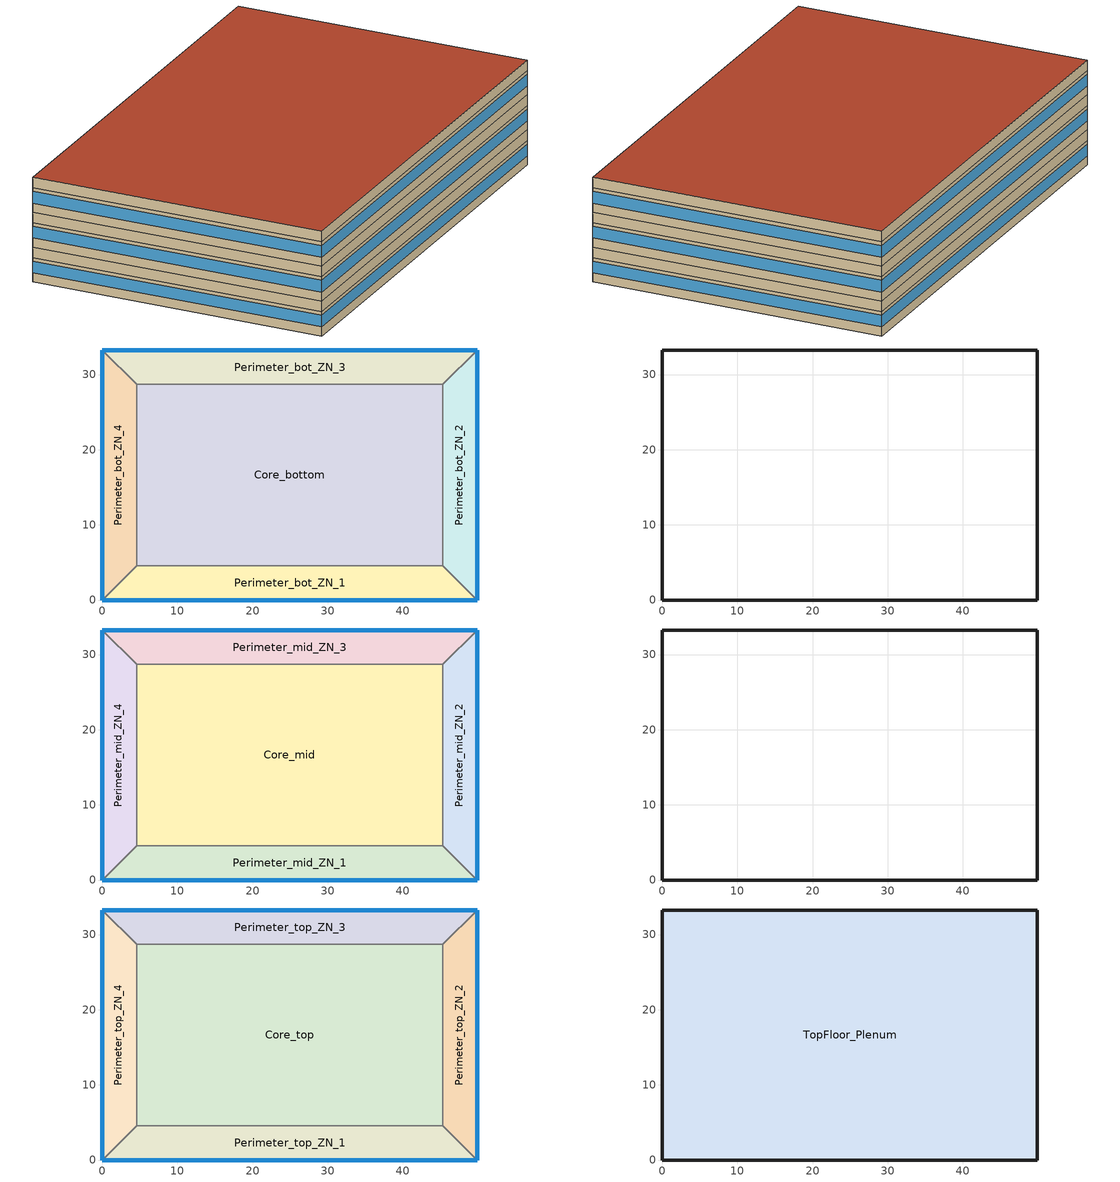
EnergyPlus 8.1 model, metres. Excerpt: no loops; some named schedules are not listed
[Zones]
Perimeter_bot_ZN_1
 floor ground (ext_slab_8in): 0,0 4.57,4.57 45.34,4.57 49.91,0 z0
 wall outside (nonres_ext_wall): 0,0 49.91,0 z0:2.74
 wall to Perimeter_bot_ZN_2 (int_wall): 49.91,0 45.34,4.57 z0:2.74
 window (SimpleWindow): 0,0 49.91,0 z1.02:2.33
 ceiling to FirstFloor_Plenum (DropCeiling): 49.91,0 45.34,4.57 4.57,4.57 0,0 z2.74
Perimeter_bot_ZN_2
 floor ground (ext_slab_8in): 49.91,0 45.34,4.57 45.34,28.7 49.91,33.27 z0
 wall outside (nonres_ext_wall): 49.91,0 49.91,33.27 z0:2.74
 wall to Perimeter_bot_ZN_3 (int_wall): 49.91,33.27 45.34,28.7 z0:2.74
 window (SimpleWindow): 49.91,0 49.91,33.27 z1.02:2.33
 ceiling to FirstFloor_Plenum (DropCeiling): 49.91,33.27 45.34,28.7 45.34,4.57 49.91,0 z2.74
Perimeter_bot_ZN_3
 floor ground (ext_slab_8in): 49.91,33.27 45.34,28.7 4.57,28.7 0,33.27 z0
 wall outside (nonres_ext_wall): 49.91,33.27 0,33.27 z0:2.74
 wall to Perimeter_bot_ZN_4 (int_wall): 0,33.27 4.57,28.7 z0:2.74
 window (SimpleWindow): 49.91,33.27 0,33.27 z1.02:2.33
 ceiling to FirstFloor_Plenum (DropCeiling): 0,33.27 4.57,28.7 45.34,28.7 49.91,33.27 z2.74
Perimeter_bot_ZN_4
 floor ground (ext_slab_8in): 0,33.27 4.57,28.7 4.57,4.57 0,0 z0
 wall outside (nonres_ext_wall): 0,33.27 0,0 z0:2.74
 wall to Perimeter_bot_ZN_1 (int_wall): 0,0 4.57,4.57 z0:2.74
 window (SimpleWindow): 0,33.27 0,0 z1.02:2.33
 ceiling to FirstFloor_Plenum (DropCeiling): 0,0 4.57,4.57 4.57,28.7 0,33.27 z2.74
Core_bottom
 floor ground (ext_slab_8in): 45.34,28.7 45.34,4.57 4.57,4.57 4.57,28.7 z0
 wall to Perimeter_bot_ZN_1 (int_wall): 4.57,4.57 45.34,4.57 z0:2.74
 wall to Perimeter_bot_ZN_2 (int_wall): 45.34,4.57 45.34,28.7 z0:2.74
 wall to Perimeter_bot_ZN_3 (int_wall): 45.34,28.7 4.57,28.7 z0:2.74
 wall to Perimeter_bot_ZN_4 (int_wall): 4.57,28.7 4.57,4.57 z0:2.74
 ceiling to FirstFloor_Plenum (DropCeiling): 4.57,28.7 4.57,4.57 45.34,4.57 45.34,28.7 z2.74
FirstFloor_Plenum
 wall outside (nonres_ext_wall): 49.91,33.27 0,33.27 0,0 49.91,0 49.91,33.27 z2.74:3.96
Perimeter_mid_ZN_1
 floor to FirstFloor_Plenum (int_slab_floor): 0,0 4.57,4.57 45.34,4.57 49.91,0 z3.96
 wall outside (nonres_ext_wall): 0,0 49.91,0 z3.96:6.71
 wall to Perimeter_mid_ZN_2 (int_wall): 49.91,0 45.34,4.57 z3.96:6.71
 window (SimpleWindow): 0,0 49.91,0 z4.98:6.29
 ceiling to MidFloor_Plenum (DropCeiling): 49.91,0 45.34,4.57 4.57,4.57 0,0 z6.71
Perimeter_mid_ZN_2
 floor to FirstFloor_Plenum (int_slab_floor): 49.91,0 45.34,4.57 45.34,28.7 49.91,33.27 z3.96
 wall outside (nonres_ext_wall): 49.91,0 49.91,33.27 z3.96:6.71
 wall to Perimeter_mid_ZN_3 (int_wall): 49.91,33.27 45.34,28.7 z3.96:6.71
 window (SimpleWindow): 49.91,0 49.91,33.27 z4.98:6.29
 ceiling to MidFloor_Plenum (DropCeiling): 49.91,33.27 45.34,28.7 45.34,4.57 49.91,0 z6.71
Perimeter_mid_ZN_3
 floor to FirstFloor_Plenum (int_slab_floor): 49.91,33.27 45.34,28.7 4.57,28.7 0,33.27 z3.96
 wall outside (nonres_ext_wall): 49.91,33.27 0,33.27 z3.96:6.71
 wall to Perimeter_mid_ZN_4 (int_wall): 0,33.27 4.57,28.7 z3.96:6.71
 window (SimpleWindow): 49.91,33.27 0,33.27 z4.98:6.29
 ceiling to MidFloor_Plenum (DropCeiling): 0,33.27 4.57,28.7 45.34,28.7 49.91,33.27 z6.71
Perimeter_mid_ZN_4
 floor to FirstFloor_Plenum (int_slab_floor): 0,33.27 4.57,28.7 4.57,4.57 0,0 z3.96
 wall outside (nonres_ext_wall): 0,33.27 0,0 z3.96:6.71
 wall to Perimeter_mid_ZN_1 (int_wall): 0,0 4.57,4.57 z3.96:6.71
 window (SimpleWindow): 0,33.27 0,0 z4.98:6.29
 ceiling to MidFloor_Plenum (DropCeiling): 0,0 4.57,4.57 4.57,28.7 0,33.27 z6.71
Core_mid
 floor to FirstFloor_Plenum (int_slab_floor): 45.34,28.7 45.34,4.57 4.57,4.57 4.57,28.7 z3.96
 wall to Perimeter_mid_ZN_3 (int_wall): 45.34,28.7 4.57,28.7 z3.96:6.71
 wall to Perimeter_mid_ZN_2 (int_wall): 45.34,4.57 45.34,28.7 z3.96:6.71
 wall to Perimeter_mid_ZN_1 (int_wall): 4.57,4.57 45.34,4.57 z3.96:6.71
 wall to Perimeter_mid_ZN_4 (int_wall): 4.57,28.7 4.57,4.57 z3.96:6.71
 ceiling to MidFloor_Plenum (DropCeiling): 4.57,28.7 4.57,4.57 45.34,4.57 45.34,28.7 z6.71
MidFloor_Plenum
 wall outside (nonres_ext_wall): 49.91,33.27 0,33.27 0,0 49.91,0 49.91,33.27 z6.71:7.92
Perimeter_top_ZN_1
 floor to MidFloor_Plenum (int_slab_floor): 0,0 4.57,4.57 45.34,4.57 49.91,0 z7.92
 wall outside (nonres_ext_wall): 0,0 49.91,0 z7.92:10.67
 wall to Perimeter_top_ZN_2 (int_wall): 49.91,0 45.34,4.57 z7.92:10.67
 window (SimpleWindow): 0,0 49.91,0 z8.95:10.25
 ceiling to TopFloor_Plenum (DropCeiling): 0,0 49.91,0 45.34,4.57 4.57,4.57 z10.67
Perimeter_top_ZN_2
 floor to MidFloor_Plenum (int_slab_floor): 49.91,0 45.34,4.57 45.34,28.7 49.91,33.27 z7.92
 wall outside (nonres_ext_wall): 49.91,0 49.91,33.27 z7.92:10.67
 wall to Perimeter_top_ZN_3 (int_wall): 49.91,33.27 45.34,28.7 z7.92:10.67
 window (SimpleWindow): 49.91,0 49.91,33.27 z8.95:10.25
 ceiling to TopFloor_Plenum (DropCeiling): 49.91,0 49.91,33.27 45.34,28.7 45.34,4.57 z10.67
Perimeter_top_ZN_3
 floor to MidFloor_Plenum (int_slab_floor): 49.91,33.27 45.34,28.7 4.57,28.7 0,33.27 z7.92
 wall outside (nonres_ext_wall): 49.91,33.27 0,33.27 z7.92:10.67
 wall to Perimeter_top_ZN_4 (int_wall): 0,33.27 4.57,28.7 z7.92:10.67
 window (SimpleWindow): 49.91,33.27 0,33.27 z8.95:10.25
 ceiling to TopFloor_Plenum (DropCeiling): 49.91,33.27 0,33.27 4.57,28.7 45.34,28.7 z10.67
Perimeter_top_ZN_4
 floor to MidFloor_Plenum (int_slab_floor): 0,33.27 4.57,28.7 4.57,4.57 0,0 z7.92
 wall outside (nonres_ext_wall): 0,33.27 0,0 z7.92:10.67
 wall to Perimeter_top_ZN_1 (int_wall): 0,0 4.57,4.57 z7.92:10.67
 window (SimpleWindow): 0,33.27 0,0 z8.95:10.25
 ceiling to TopFloor_Plenum (DropCeiling): 0,33.27 0,0 4.57,4.57 4.57,28.7 z10.67
Core_top
 floor to MidFloor_Plenum (int_slab_floor): 45.34,28.7 45.34,4.57 4.57,4.57 4.57,28.7 z7.92
 wall to Perimeter_top_ZN_3 (int_wall): 45.34,28.7 4.57,28.7 z7.92:10.67
 wall to Perimeter_top_ZN_2 (int_wall): 45.34,4.57 45.34,28.7 z7.92:10.67
 wall to Perimeter_top_ZN_1 (int_wall): 4.57,4.57 45.34,4.57 z7.92:10.67
 wall to Perimeter_top_ZN_4 (int_wall): 4.57,28.7 4.57,4.57 z7.92:10.67
 ceiling to TopFloor_Plenum (DropCeiling): 45.34,4.57 45.34,28.7 4.57,28.7 4.57,4.57 z10.67
TopFloor_Plenum
 wall outside (nonres_ext_wall): 49.91,33.27 0,33.27 0,0 49.91,0 49.91,33.27 z10.67:11.89
 roof outside (nonres_roof): 49.91,0 49.91,33.27 0,33.27 0,0 z11.89
[Building]
ASHRAE 90.1 Prototype:Medium Office: North Axis {deg}=0; Terrain=City; Loads Convergence Tolerance Value=0.04; Temperature Convergence Tolerance Value {deltaC}=0.2; Solar Distribution=FullInteriorAndExterior; Maximum Number of Warmup Days=25; Minimum Number of Warmup Days=6
[Site:Location]
Site:Location=Miami Intl Ap_FL_USA Design_Conditions; Latitude {N+ S-}=25.82; Longitude {W- E+}=-80.3; Time Zone Relative to GMT {GMT+/-}=-5; Elevation {m}=11
[SizingPeriod:DesignDay] Day of Month=21; Dry-Bulb Temperature Range Modifier Type=DefaultMultipliers; Humidity Condition Type=Wetbulb; Barometric Pressure {Pa}=101193; Rain {Yes/No}=No; Snow on ground {Yes/No}=No; Daylight Savings Time Indicator=No
Name | Month | Day Type | Maximum Dry-Bulb Temperature {C} | Daily Dry-Bulb Temperature Range {C} | Wetbulb at Maximum Dry-Bulb {C} | Wind Speed {m/s} design conditions vs. traditional 6.71 m/s (15 mph) | Wind Direction {Degrees; N=0, S=180} | Solar Model Indicator | Clearness {0.0 to 1.1} | Wind Speed {m/s} design conditions vs. traditional 3.35 m/s (7mph) | ASHRAE Clear Sky Optical Depth for Beam Irradiance (taub) | ASHRAE Clear Sky Optical Depth for Diffuse Irradiance (taud)
Miami Intl Ap Ann Htg 99.6% Condns DB | 1 | WinterDesignDay | 8.7 | 0 | 8.7 | 3.8 | 340 | ASHRAEClearSky | 0
Miami Intl Ap Ann Clg .4% Condns DB=>MWB | 7 | SummerDesignDay | 33.2 | 6.7 | 25.3 |  | 140 | ASHRAETau |  | 4.5 | 0.528 | 1.905
[Site:WaterMainsTemperature]
Calculation Method=Correlation; Annual Average Outdoor Air Temperature {C}=24.49; Maximum Difference In Monthly Average Outdoor Air Temperatures {deltaC}=8.7
[Material]
Name | Roughness | Thickness {m} | Conductivity {W/m-K} | Density {kg/m3} | Specific Heat {J/kg-K} | Thermal Absorptance | Solar Absorptance | Visible Absorptance | Absorptance:Thermal | Absorptance:Solar | Absorptance:Visible
AC02 Acoustic Ceiling | MediumSmooth | 0.0127 | 0.057 | 288 | 1339 | 0.9 | 0.7 | 0.2
F07 25mm stucco | Smooth | 0.0254 | 0.72 | 1856 | 840 | 0.9 | 0.7 | 0.7
F08 Metal surface | Smooth | 0.0008 | 45.28 | 7824 | 500
F13 Built-up roofing | Rough | 0.0095 | 0.16 | 1120 | 1460 |  |  |  | 0.9 | 0.7
G01 13mm gypsum board | Smooth | 0.0127 | 0.16 | 800 | 1090 |  |  |  | 0.9 | 0.7 | 0.5
G01 16mm gypsum board | MediumSmooth | 0.0159 | 0.16 | 800 | 1090
100mm Normalweight concrete floor | MediumRough | 0.1016 | 2.31 | 2322 | 832
200mm Normalweight concrete floor | MediumRough | 0.2032 | 2.31 | 2322 | 832
[Construction]
SimpleWindow: SimpleWindowLayer
DropCeiling: AC02 Acoustic Ceiling
int_wall: G01 13mm gypsum board, G01 13mm gypsum board
ext_slab_8in: 200mm Normalweight concrete floor
int_slab_floor: 100mm Normalweight concrete floor, CP02 CARPET PAD
nonres_roof: F13 Built-up roofing, Nonres_Roof_Insulation, F08 Metal surface
nonres_ext_wall: F07 25mm stucco, G01 16mm gypsum board, Nonres_Exterior_Wall_Insulation, G01 16mm gypsum board
[Material:NoMass]
CP02 CARPET PAD: VeryRough, 0.21648, 0.9, 0.7, 0.8
Nonres_Roof_Insulation: MediumSmooth, 2.59654, 0.9, 0.7, 0.7
Nonres_Exterior_Wall_Insulation: MediumSmooth, 1.03673, 0.9, 0.7, 0.7
[WindowMaterial:SimpleGlazingSystem]
SimpleWindowLayer: U-Factor {W/m2-K}=6.93; Solar Heat Gain Coefficient=0.25; Visible Transmittance=0.25
[WindowProperty:ShadingControl]
Interior bind glare control: Shading Type=InteriorBlind; Shading Control Type=OnIfHighGlare; Glare Control Is Active=YES; Shading Device Material=BLIND WITH MEDIUM REFLECTIVITY SLATS
[Zone] Type=1; Multiplier=1; Volume {m3}=autocalculate; Floor Area {m2}=autocalculate
Name | Ceiling Height {m} | Part of Total Floor Area
Core_bottom; Core_mid; Core_top; Perimeter_top_ZN_3; Perimeter_top_ZN_2; Perimeter_top_ZN_1; Perimeter_top_ZN_4; Perimeter_bot_ZN_3; Perimeter_bot_ZN_2; Perimeter_bot_ZN_1; Perimeter_bot_ZN_4; Perimeter_mid_ZN_3; Perimeter_mid_ZN_2; Perimeter_mid_ZN_1; Perimeter_mid_ZN_4 | 2.7432 | YES
TopFloor_Plenum; MidFloor_Plenum; FirstFloor_Plenum | 1.2192 | No
[InternalMass] Construction=InteriorFurnishings
Name | Zone | Surface Area {m2}
Core_bottom_InternalMass_1 | Core_bottom | 1967.08
Core_mid_InternalMass_1 | Core_mid | 1967.08
Core_top_InternalMass_1 | Core_top | 1967.08
Perimeter_top_ZN_3_InternalMass_1 | Perimeter_top_ZN_3 | 414.675
Perimeter_top_ZN_2_InternalMass_1 | Perimeter_top_ZN_2 | 262.5073
Perimeter_top_ZN_1_InternalMass_1 | Perimeter_top_ZN_1 | 414.6723
Perimeter_top_ZN_4_InternalMass_1 | Perimeter_top_ZN_4 | 262.5056
Perimeter_bot_ZN_3_InternalMass_1 | Perimeter_bot_ZN_3 | 414.675
Perimeter_bot_ZN_2_InternalMass_1 | Perimeter_bot_ZN_2 | 262.5073
Perimeter_bot_ZN_1_InternalMass_1 | Perimeter_bot_ZN_1 | 414.6723
Perimeter_bot_ZN_4_InternalMass_1 | Perimeter_bot_ZN_4 | 262.5056
Perimeter_mid_ZN_3_InternalMass_1 | Perimeter_mid_ZN_3 | 414.675
Perimeter_mid_ZN_2_InternalMass_1 | Perimeter_mid_ZN_2 | 262.5073
Perimeter_mid_ZN_1_InternalMass_1 | Perimeter_mid_ZN_1 | 414.6723
Perimeter_mid_ZN_4_InternalMass_1 | Perimeter_mid_ZN_4 | 262.5056
[GroundHeatTransfer:Control]
GTP Control: Run Basement Preprocessor=No; Run Slab Preprocessor=Yes
[GroundHeatTransfer:Slab:Materials]
NMAT: Number of materials=2; ALBEDO: Surface Albedo: No Snow=0.16; ALBEDO: Surface Albedo: Snow=0.4; EPSLW: Surface Emissivity: No Snow=0.95; EPSLW: Surface Emissivity: Snow=0.95; Z0: Surface Roughness: No Snow {cm}=0.75; Z0: Surface Roughness: Snow {cm}=0.05; HIN: Indoor HConv: Downward Flow {W/m2-K}=6; HIN: Indoor HConv: Upward {W/m2-K}=9
[GroundHeatTransfer:Slab:MatlProps]
RHO: Slab Material density {kg/m3}=2322; RHO: Soil Density {kg/m3}=1200; CP: Slab CP {J/kg-K}=832; CP: Soil CP {J/kg-K}=1200; TCON: Slab k {W/m-K}=2.31; TCON: Soil k {W/m-K}=1
[GroundHeatTransfer:Slab:BoundConds]
EVTR: Is surface evapotranspiration modeled=FALSE; FIXBC: is the lower boundary at a fixed temperature=TRUE; TDEEPin {C}=10; USRHflag: Is the ground surface h specified by the user?=False
[GroundHeatTransfer:Slab:BldgProps]
IYRS: Number of years to iterate=10; Shape: Slab shape=0; HBLDG: Building height {m}=11.9; TIN1: January Indoor Average Temperature Setpoint {C}=21.111; TIN2: February Indoor Average Temperature Setpoint {C}=21.111; TIN3: March Indoor Average Temperature Setpoint {C}=21.111; TIN4: April Indoor Average Temperature Setpoint {C}=21.111; TIN5: May Indoor Average Temperature Setpoint {C}=21.111; TIN6: June Indoor Average Temperature Setpoint {C}=23.889; TIN7: July Indoor Average Temperature Setpoint {C}=23.889; TIN8: August Indoor Average Temperature Setpoint {C}=23.889; TIN9: September Indoor Average Temperature Setpoint {C}=23.889; TIN10: October Indoor Average Temperature Setpoint {C}=21.111; TIN11: November Indoor Average Temperature Setpoint {C}=21.111; TIN12: December Indoor Average Temperature Setpoint {C}=21.111; TINAmp: Daily Indoor sine wave variation amplitude {deltaC}=0; ConvTol: Convergence Tolerance=0.1
[GroundHeatTransfer:Slab:Insulation]
RINS: R value of under slab insulation {m2-K/W}=0; DINS: Width of strip of under slab insulation {m}=0; RVINS: R value of vertical insulation {m2-K/W}=0; ZVINS: Depth of vertical insulation {m}=0.2; IVINS: Flag: Is there vertical insulation=0
[GroundHeatTransfer:Slab:EquivalentSlab]
APRatio: The area to perimeter ratio for this slab {m}=9.98; SLABDEPTH: Thickness of slab on grade {m}=0.2; CLEARANCE: Distance from edge of slab to domain edge {m}=15; ZCLEARANCE: Distance from bottom of slab to domain bottom {m}=15
[People] Number of People Schedule=BLDG_OCC_SCH; Number of People Calculation Method=Area/Person; Zone Floor Area per Person {m2/person}=18.5788; Fraction Radiant=0.3; Sensible Heat Fraction=AUTOCALCULATE; Activity Level Schedule=ACTIVITY_SCH; Enable ASHRAE 55 Comfort Warnings=No; Mean Radiant Temperature Calculation Type=ZoneAveraged; Work Efficiency Schedule=WORK_EFF_SCH; Clothing Insulation Calculation Method=ClothingInsulationSchedule; Clothing Insulation Schedule=CLOTHING_SCH; Air Velocity Schedule=AIR_VELO_SCH; Thermal Comfort Model 1 Type=FANGER
Name | Zone or ZoneList
Core_bottom | Core_bottom
Core_mid | Core_mid
Core_top | Core_top
Perimeter_top_ZN_3 | Perimeter_top_ZN_3
Perimeter_top_ZN_2 | Perimeter_top_ZN_2
Perimeter_top_ZN_1 | Perimeter_top_ZN_1
Perimeter_top_ZN_4 | Perimeter_top_ZN_4
Perimeter_bot_ZN_3 | Perimeter_bot_ZN_3
Perimeter_bot_ZN_2 | Perimeter_bot_ZN_2
Perimeter_bot_ZN_1 | Perimeter_bot_ZN_1
Perimeter_bot_ZN_4 | Perimeter_bot_ZN_4
Perimeter_mid_ZN_3 | Perimeter_mid_ZN_3
Perimeter_mid_ZN_2 | Perimeter_mid_ZN_2
Perimeter_mid_ZN_1 | Perimeter_mid_ZN_1
Perimeter_mid_ZN_4 | Perimeter_mid_ZN_4
[Lights] Schedule=BLDG_LIGHT_SCH; Design Level Calculation Method=Watts/Area; Watts per Zone Floor Area {W/m2}=14.72; Return Air Fraction=0; Fraction Radiant=0.7; Fraction Visible=0.2; Fraction Replaceable=1; Return Air Fraction Calculated from Plenum Temperature=No
Name | Zone or ZoneList | Lighting Level {W}
Core_bottom_Lights | Core_bottom | 0
Core_mid_Lights | Core_mid | 0
Core_top_Lights | Core_top | 0
Perimeter_top_ZN_3_Lights | Perimeter_top_ZN_3 | 0
Perimeter_top_ZN_2_Lights | Perimeter_top_ZN_2 | 0
Perimeter_top_ZN_1_Lights | Perimeter_top_ZN_1 | 0
Perimeter_top_ZN_4_Lights | Perimeter_top_ZN_4
Perimeter_bot_ZN_3_Lights | Perimeter_bot_ZN_3 | 0
Perimeter_bot_ZN_2_Lights | Perimeter_bot_ZN_2 | 0
Perimeter_bot_ZN_1_Lights | Perimeter_bot_ZN_1 | 0
Perimeter_bot_ZN_4_Lights | Perimeter_bot_ZN_4 | 0
Perimeter_mid_ZN_3_Lights | Perimeter_mid_ZN_3 | 0
Perimeter_mid_ZN_2_Lights | Perimeter_mid_ZN_2 | 0
Perimeter_mid_ZN_1_Lights | Perimeter_mid_ZN_1 | 0
Perimeter_mid_ZN_4_Lights | Perimeter_mid_ZN_4 | 0
[ElectricEquipment] Schedule=BLDG_EQUIP_SCH_BASE; Design Level Calculation Method=Watts/Area; Watts per Zone Floor Area {W/m2}=8.1; Fraction Latent=0; Fraction Radiant=0.5; Fraction Lost=0
Name | Zone or ZoneList
Core_bottom_MiscPlug_Equip | Core_bottom
Core_mid_MiscPlug_Equip | Core_mid
Core_top_MiscPlug_Equip | Core_top
Perimeter_top_ZN_3_MiscPlug_Equip | Perimeter_top_ZN_3
Perimeter_top_ZN_2_MiscPlug_Equip | Perimeter_top_ZN_2
Perimeter_top_ZN_1_MiscPlug_Equip | Perimeter_top_ZN_1
Perimeter_top_ZN_4_MiscPlug_Equip | Perimeter_top_ZN_4
Perimeter_bot_ZN_3_MiscPlug_Equip | Perimeter_bot_ZN_3
Perimeter_bot_ZN_2_MiscPlug_Equip | Perimeter_bot_ZN_2
Perimeter_bot_ZN_1_MiscPlug_Equip | Perimeter_bot_ZN_1
Perimeter_bot_ZN_4_MiscPlug_Equip | Perimeter_bot_ZN_4
Perimeter_mid_ZN_3_MiscPlug_Equip | Perimeter_mid_ZN_3
Perimeter_mid_ZN_2_MiscPlug_Equip | Perimeter_mid_ZN_2
Perimeter_mid_ZN_1_MiscPlug_Equip | Perimeter_mid_ZN_1
Perimeter_mid_ZN_4_MiscPlug_Equip | Perimeter_mid_ZN_4
[Exterior:FuelEquipment] Fuel Use Type=Electricity
Name | Schedule | Design Level {W}
Elevator | BLDG_ELEVATORS | 29824
Elevators_Lights_Fan | ELEV_LIGHT_FAN_SCH_Base | 324
[Daylighting:Controls] Total Daylighting Reference Points=1; X-Coordinate of Second Reference Point {m}=0; Y-Coordinate of Second Reference Point {m}=0; Z-Coordinate of Second Reference Point {m}=0; Fraction of Zone Controlled by First Reference Point=0.8; Fraction of Zone Controlled by Second Reference Point=0; Illuminance Setpoint at First Reference Point {lux}=300; Illuminance Setpoint at Second Reference Point {lux}=300; Lighting Control Type=1; Maximum Allowable Discomfort Glare Index=22; Minimum Input Power Fraction for Continuous Dimming Control=0.2; Minimum Light Output Fraction for Continuous Dimming Control=0.1; Number of Stepped Control Steps=0; Probability Lighting will be Reset When Needed in Manual Stepped Control=1; Availability Schedule=ALWAYS_OFF
Name | X-Coordinate of First Reference Point {m} | Y-Coordinate of First Reference Point {m} | Z-Coordinate of First Reference Point {m} | Glare Calculation Azimuth Angle of View Direction Clockwise from Zone y-Axis {deg}
Perimeter_bot_ZN_3 | 25 | 30.98 | 0.9 | 0
Perimeter_bot_ZN_2 | 47.62 | 16.64 | 0.9 | 90
Perimeter_bot_ZN_1 | 25 | 2.29 | 0.9 | 180
Perimeter_bot_ZN_4 | 2.29 | 16.64 | 0.9 | 270
Perimeter_mid_ZN_3 | 25 | 30.98 | 4.8624 | 0
Perimeter_mid_ZN_2 | 47.62 | 16.64 | 4.8624 | 90
Perimeter_mid_ZN_1 | 25 | 2.29 | 4.8624 | 180
Perimeter_mid_ZN_4 | 2.29 | 16.64 | 4.8624 | 270
Perimeter_top_ZN_3 | 25 | 30.98 | 8.8248 | 0
Perimeter_top_ZN_2 | 47.62 | 16.64 | 8.8248 | 90
Perimeter_top_ZN_1 | 25 | 2.29 | 8.8248 | 180
Perimeter_top_ZN_4 | 2.29 | 16.64 | 8.8248 | 270
[ZoneInfiltration:DesignFlowRate] Schedule=INFIL_SCH_PNNL; Design Flow Rate Calculation Method=Flow/ExteriorArea; Design Flow Rate {m3/s}=0; Constant Term Coefficient=0; Temperature Term Coefficient=0; Velocity Term Coefficient=0.224; Velocity Squared Term Coefficient=0
Name | Zone or ZoneList | Flow per Exterior Surface Area {m3/s-m2}
Perimeter_top_ZN_3_Infiltration | Perimeter_top_ZN_3 | 0.00102413
Perimeter_top_ZN_2_Infiltration | Perimeter_top_ZN_2 | 0.00102413
Perimeter_top_ZN_1_Infiltration | Perimeter_top_ZN_1 | 0.00102413
Perimeter_top_ZN_4_Infiltration | Perimeter_top_ZN_4 | 0.00102413
Perimeter_bot_ZN_3_Infiltration | Perimeter_bot_ZN_3 | 0.00102413
Perimeter_bot_ZN_2_Infiltration | Perimeter_bot_ZN_2 | 0.00102413
Perimeter_bot_ZN_1_Infiltration | Perimeter_bot_ZN_1 | 0.00102413
Perimeter_bot_ZN_4_Infiltration | Perimeter_bot_ZN_4 | 0.00102413
Perimeter_mid_ZN_3_Infiltration | Perimeter_mid_ZN_3 | 0.00102413
Perimeter_mid_ZN_2_Infiltration | Perimeter_mid_ZN_2 | 0.00102413
Perimeter_mid_ZN_1_Infiltration | Perimeter_mid_ZN_1 | 0.00102413
Perimeter_mid_ZN_4_Infiltration | Perimeter_mid_ZN_4 | 0.00102413
FirstFloor_Plenum_Infiltration | FirstFloor_Plenum | 0.00102413
MidFloor_Plenum_Infiltration | MidFloor_Plenum | 0.00102413
TopFloor_Plenum_Infiltration | TopFloor_Plenum | 0.0001114
[Exterior:Lights] Control Option=AstronomicalClock
Name | Schedule | Design Level {W}
ParkingLot_Lights | ParkingLightsSch | 13122
OtherExterior_Lights | ALWAYS_ON | 7560
